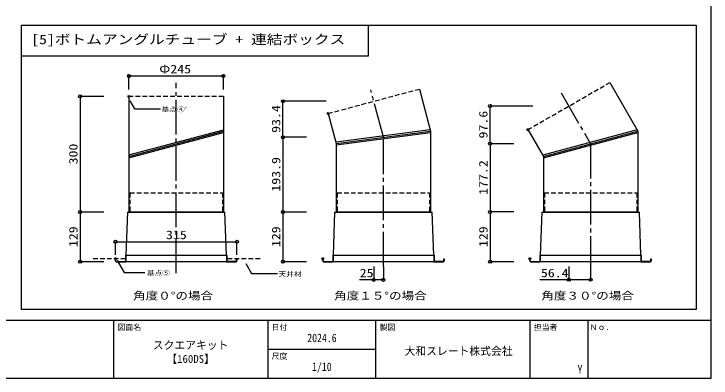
# Model space of a CAD drawing. Units: millimetres at full size, sheet at 1:10, with parts at other scales. Extents: x -2000 to 2000, y -1400 to 1400.
# Drawn here: x 192 to 2000, y -1400 to -456 of the extents above; entities that cross this region are included whole.
import ezdxf
from ezdxf.enums import TextEntityAlignment as Align

# ---------------------------------------------------------------- set-up
doc = ezdxf.new("R2010")
doc.units = ezdxf.units.MM
doc.header["$LTSCALE"] = 10
doc.header["$PDMODE"] = 32
doc.header["$PDSIZE"] = 5
doc.linetypes.add('CHAIN2', pattern=[12, 9, -1, 1, -1])
doc.linetypes.add('DASHED1', pattern=[1.8, 1.2, -0.6])
for name, color, linetype in [('8-0', 7, 'Continuous'), ('F-7', 7, 'Continuous'), ('F-8', 7, 'Continuous')]:
    doc.layers.add(name, color=color, linetype=linetype)
doc.styles.add('ＭＳ ゴシック', font='')
doc.styles.get('ＭＳ ゴシック').set_extended_font_data('MS Gothic')

msp = doc.modelspace()

# ---------------------------------------------------------------- linework, layer by layer
at = {"layer": '8-0'}
for p, q in [((-2000, -1250), (2000, -1250)), ((449.96, -1250), (449.96, -1400)), ((849.96, -1250), (849.96, -1400)), ((1129.96, -1250), (1129.96, -1400)), ((1529.96, -1250), (1529.96, -1400)), ((1679.96, -1250), (1679.96, -1400)), ((849.96, -1325), (1129.96, -1325))]:
    msp.add_line(p, q, dxfattribs=at)
msp.add_lwpolyline([(-2000, -1400), (2000, -1400), (2000, 1400), (-2000, 1400)], close=True, dxfattribs=at)
at = {"layer": 'F-7', "linetype": 'CHAIN2'}
for p, q in [((612.54, -1128.34), (612.54, -633.88)), ((1150.04, -775.39), (1117.07, -652.34)), ((1150.04, -1110.77), (1150.04, -775.39))]:
    msp.add_line(p, q, dxfattribs=at)
at = {"layer": 'F-7', "linetype": 'DASHED1'}
for p, q in [((1006.69, -713.72), (1243.35, -650.31)), ((1525.06, -755.73), (1737.21, -633.19)), ((735.04, -669.34), (490.04, -669.34)), ((492.54, -919.34), (492.54, -969.34)), ((1030.04, -919.34), (1030.04, -969.34)), ((1567.54, -919.34), (1567.54, -969.34)), ((481.04, -1090.34), (395.04, -1090.34)), ((830.04, -1090.34), (744.04, -1090.34))]:
    msp.add_line(p, q, dxfattribs=at)
at = {"layer": 'F-7'}
for p, q in [((1737.21, -633.19), (1810.04, -759.26)), ((490.04, -669.34), (490.04, -969.34)), ((1006.69, -713.72), (1027.54, -791.52)), ((490.04, -821.43), (735.04, -755.75)), ((490.04, -824.94), (735.04, -759.26)), ((1271.2, -756.02), (1026.66, -788.21)), ((1027.54, -791.52), (1272.54, -759.26)), ((1525.06, -755.73), (1565.04, -824.94)), ((1808.28, -756.22), (1563.28, -821.9)), ((1565.04, -824.94), (1810.04, -759.26)), ((1810.04, -759.26), (1810.04, -969.34)), ((490.04, -828.43), (735.15, -762.72)), ((1027.54, -794.92), (1272.08, -762.72)), ((1565.04, -828.43), (1810.04, -762.75)), ((1027.54, -791.52), (1027.54, -969.34)), ((1565.04, -824.94), (1565.04, -969.34)), ((486.04, -969.34), (482.04, -1081.34)), ((486.04, -969.34), (739.04, -969.34)), ((490.04, -966.34), (492.54, -966.34)), ((735.04, -969.34), (490.04, -969.34)), ((735.04, -969.34), (490.04, -969.34)), ((732.54, -966.34), (735.04, -966.34)), ((743.04, -1081.34), (739.04, -969.34)), ((1023.54, -969.34), (1019.54, -1081.34)), ((1023.54, -969.34), (1276.54, -969.34)), ((1027.54, -966.34), (1030.04, -966.34)), ((1272.54, -969.34), (1027.54, -969.34)), ((1272.54, -969.34), (1027.54, -969.34)), ((1270.04, -966.34), (1272.54, -966.34)), ((1280.54, -1081.34), (1276.54, -969.34)), ((1561.04, -969.34), (1557.04, -1081.34)), ((1561.04, -969.34), (1814.04, -969.34)), ((1565.04, -966.34), (1567.54, -966.34)), ((1810.04, -969.34), (1565.04, -969.34)), ((1807.54, -966.34), (1810.04, -966.34)), ((1818.04, -1081.34), (1814.04, -969.34)), ((481.04, -1081.34), (744.04, -1081.34)), ((481.04, -1081.34), (481.04, -1097.34)), ((482.04, -1081.34), (482.04, -1098.34)), ((744.04, -1081.34), (744.04, -1097.34)), ((1018.54, -1081.34), (1281.54, -1081.34)), ((1018.54, -1081.34), (1018.54, -1097.34)), ((1019.54, -1081.34), (1019.54, -1098.34)), ((1281.54, -1081.34), (1281.54, -1097.34)), ((1556.04, -1081.34), (1819.04, -1081.34)), ((1556.04, -1081.34), (1556.04, -1097.34)), ((1557.04, -1081.34), (1557.04, -1098.34)), ((1819.04, -1081.34), (1819.04, -1097.34)), ((455.04, -1090.34), (456.04, -1090.34)), ((455.04, -1096.34), (455.04, -1090.34)), ((456.04, -1096.34), (456.04, -1090.34)), ((457.04, -1097.34), (481.04, -1097.34)), ((457.04, -1098.34), (482.04, -1098.34)), ((458.04, -1097.34), (458.04, -1098.34)), ((743.04, -1098.34), (482.04, -1098.34)), ((768.04, -1097.34), (744.04, -1097.34)), ((767.04, -1097.34), (767.04, -1098.34)), ((769.04, -1090.34), (770.04, -1090.34)), ((769.04, -1096.34), (769.04, -1090.34)), ((770.04, -1090.34), (770.04, -1096.34)), ((992.54, -1090.34), (993.54, -1090.34)), ((992.54, -1096.34), (992.54, -1090.34)), ((993.54, -1096.34), (993.54, -1090.34)), ((994.54, -1097.34), (1018.54, -1097.34)), ((994.54, -1098.34), (1019.54, -1098.34)), ((995.54, -1097.34), (995.54, -1098.34)), ((1280.54, -1098.34), (1019.54, -1098.34)), ((1305.54, -1097.34), (1281.54, -1097.34)), ((1304.54, -1097.34), (1304.54, -1098.34)), ((1306.54, -1090.34), (1307.54, -1090.34)), ((1306.54, -1096.34), (1306.54, -1090.34)), ((1307.54, -1090.34), (1307.54, -1096.34)), ((1530.04, -1090.34), (1531.04, -1090.34)), ((1530.04, -1096.34), (1530.04, -1090.34)), ((1531.04, -1096.34), (1531.04, -1090.34)), ((1532.04, -1097.34), (1556.04, -1097.34)), ((1532.04, -1098.34), (1557.04, -1098.34)), ((1533.04, -1097.34), (1533.04, -1098.34)), ((1818.04, -1098.34), (1557.04, -1098.34)), ((1843.04, -1097.34), (1819.04, -1097.34)), ((1842.04, -1097.34), (1842.04, -1098.34)), ((1844.04, -1090.34), (1845.04, -1090.34)), ((1844.04, -1096.34), (1844.04, -1090.34)), ((1845.04, -1090.34), (1845.04, -1096.34))]:
    msp.add_line(p, q, dxfattribs=at)
for points in [[(1243.35, -650.31), (1272.54, -759.26), (1272.54, -969.34)], [(735.04, -669.34), (735.04, -969.34), (490.04, -969.34)], [(743.04, -1081.34), (743.04, -1098.34), (768.04, -1098.34)], [(1280.54, -1081.34), (1280.54, -1098.34), (1305.54, -1098.34)], [(1818.04, -1081.34), (1818.04, -1098.34), (1843.04, -1098.34)]]:
    msp.add_lwpolyline(points, dxfattribs=at)
at = {"layer": 'F-7', "linetype": 'CHAIN2'}
msp.add_lwpolyline([(1611.53, -660.52), (1687.54, -792.1), (1687.54, -1145.35)], dxfattribs=at)
at = {"layer": 'F-7', "linetype": 'DASHED1'}
for points in [[(492.54, -919.34), (732.54, -919.34), (732.54, -969.34)], [(1030.04, -919.34), (1270.04, -919.34), (1270.04, -969.34)], [(1567.54, -919.34), (1807.54, -919.34), (1807.54, -969.34)]]:
    msp.add_lwpolyline(points, dxfattribs=at)
at = {"layer": 'F-7'}
for centre, radius, start, end in [((457.04, -1096.34), 2, 180, 270), ((457.04, -1096.34), 1, 180, 270), ((768.04, -1096.34), 1, 270, 0), ((768.04, -1096.34), 2, 270, 0), ((994.54, -1096.34), 2, 180, 270), ((994.54, -1096.34), 1, 180, 270), ((1305.54, -1096.34), 1, 270, 0), ((1305.54, -1096.34), 2, 270, 0), ((1532.04, -1096.34), 2, 180, 270), ((1532.04, -1096.34), 1, 180, 270), ((1843.04, -1096.34), 1, 270, 0), ((1843.04, -1096.34), 2, 270, 0)]:
    msp.add_arc(centre, radius, start, end, dxfattribs=at)
for p in [(490.04, -669.34), (1006.69, -713.72), (1525.06, -755.73), (455.04, -1090.34), (992.54, -1090.34), (1530.04, -1090.34)]:
    msp.add_point(p, dxfattribs=at)
at = {"layer": 'F-8'}
for p, q in [((211.64, -1222.51), (211.64, -484.51)), ((490.04, -651.3), (490.04, -616.23)), ((490.04, -616.41), (735.04, -616.41)), ((735.04, -651.3), (735.04, -616.23)), ((424.75, -669.34), (363.07, -669.34)), ((363.25, -669.34), (363.25, -1098.34)), ((492.61, -681.34), (504.51, -701.96)), ((1001.92, -682.01), (889.09, -682.01)), ((889.27, -775.41), (889.27, -682.01)), ((504.51, -701.96), (571.49, -701.96)), ((1537.79, -694.46), (1426.59, -694.46)), ((1426.77, -792.06), (1426.77, -694.46)), ((950.72, -775.41), (889.09, -775.41)), ((950.72, -775.41), (889.09, -775.41)), ((889.27, -775.41), (889.27, -1098.34)), ((1488.22, -792.06), (1426.59, -792.06)), ((1488.22, -792.06), (1426.59, -792.06)), ((1426.77, -792.06), (1426.77, -1098.34)), ((424.75, -969.34), (363.07, -969.34)), ((950.78, -969.31), (889.09, -969.31)), ((1488.28, -969.26), (1426.59, -969.26)), ((455.04, -1080.34), (455.04, -1046.31)), ((455.04, -1046.31), (770.04, -1046.31)), ((770.04, -1080.34), (770.04, -1046.31)), ((424.75, -1098.34), (363.25, -1098.34)), ((459.51, -1095.44), (477.41, -1126.44)), ((950.78, -1098.34), (889.27, -1098.34)), ((1488.28, -1098.34), (1426.77, -1098.34)), ((1125.04, -1110.77), (1125.04, -1145.35)), ((1150.04, -1110.77), (1150.04, -1145.35)), ((1631.14, -1110.77), (1631.14, -1145.26)), ((1687.54, -1110.77), (1687.54, -1145.26)), ((477.41, -1126.44), (531.55, -1126.44)), ((1150.04, -1145.17), (1088.07, -1145.17)), ((1687.54, -1145.08), (1555.9, -1145.08)), ((1961.64, -1222.51), (211.64, -1222.51))]:
    msp.add_line(p, q, dxfattribs=at)
for points in [[(211.64, -564.51), (1111.64, -564.51), (1111.64, -484.51)], [(211.64, -484.51), (1961.64, -484.51), (1961.64, -1222.51)], [(793.01, -1103.09), (808.03, -1129.09), (875.01, -1129.09)]]:
    msp.add_lwpolyline(points, dxfattribs=at)
for centre in [(490.04, -616.41), (735.04, -616.41), (363.25, -669.34), (889.27, -682.01), (1426.77, -694.46), (889.27, -775.41), (889.27, -775.41), (1426.77, -792.06), (1426.77, -792.06), (363.25, -969.34), (889.27, -969.31), (1426.77, -969.26), (455.04, -1046.31), (770.04, -1046.49), (363.43, -1098.34), (889.45, -1098.34), (1426.95, -1098.34), (1125.04, -1145.17), (1150.04, -1145.17), (1631.14, -1145.08), (1687.54, -1145.08)]:
    msp.add_circle(centre, 4, dxfattribs=at)

# ---------------------------------------------------------------- texts
at = {"layer": '8-0', "style": 'ＭＳ ゴシック'}
for s, height, p in [('図面名', 14.66, (459.96, -1280)), ('日付', 14.66, (859.96, -1280)), ('製図', 14.66, (1139.96, -1280)), ('担当者', 14.66, (1539.96, -1279.97)), ('Ｎｏ.', 14.66, (1684.96, -1280)), ('スクエアキット', 20.53, (551.96, -1331.16)), ('大和スレート株式会社', 20.53, (1204.96, -1346.47)), ('【160DS】', 20.53, (586.96, -1366.84)), ('尺度', 14.66, (859.96, -1355))]:
    msp.add_text(s, height=height, dxfattribs=at).set_placement(p, align=Align.BOTTOM_LEFT)
at = {"layer": '8-0', "style": 'ＭＳ ゴシック', "width": 0.85}
for s, p in [('2024.6', (952.46, -1313.44)), ('1/10', (964.96, -1388.33)), ('Y', (1653.71, -1395))]:
    msp.add_text(s, height=21.99, dxfattribs=at).set_placement(p, align=Align.BOTTOM_LEFT)
at = {"layer": 'F-8', "style": 'ＭＳ ゴシック', "width": 1.2}
for s, height, p in [('[5]ボトムアングルチューブ + 連結ボックス', 24.89, (236.64, -541.49)), ('Φ245', 21.99, (568.42, -616.32)), ('基点④’', 11.94, (574.49, -712.73)), ('315', 21.99, (586.07, -1046.22)), ('基点⑤', 11.94, (536.39, -1137.22)), ('25', 21.99, (1088.57, -1145.17)), ('56.4', 21.99, (1558.66, -1145.08)), ('天井材', 11.94, (878.01, -1139.87)), ('角度０°の場合', 19.9, (500.76, -1202.51)), ('角度１５°の場合', 19.9, (1022.29, -1202.51)), ('角度３０°の場合', 19.9, (1559.79, -1202.51))]:
    msp.add_text(s, height=height, dxfattribs=at).set_placement(p, align=Align.BOTTOM_LEFT)
for s, p in [('93.4', (889.18, -764.01)), ('97.6', (1426.68, -778.55)), ('300', (363.16, -845.81)), ('193.9', (889.18, -916.48)), ('177.2', (1426.68, -924.78)), ('129', (363.25, -1060.31)), ('129', (889.27, -1060.31)), ('129', (1426.77, -1060.31))]:
    msp.add_text(s, height=21.99, rotation=90, dxfattribs=at).set_placement(p, align=Align.BOTTOM_LEFT)

doc.saveas('drawing.dxf')
